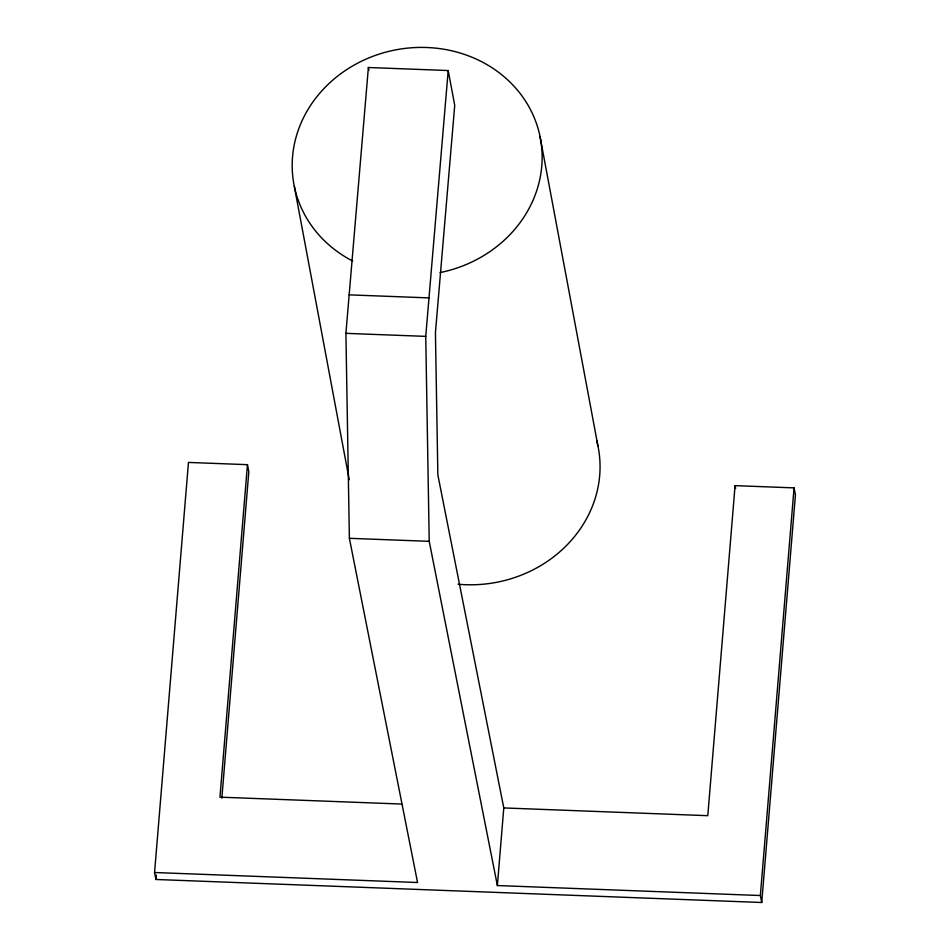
<?xml version="1.0" encoding="UTF-8"?>
<svg xmlns="http://www.w3.org/2000/svg" width="950" height="950" viewBox="0 0 950 950"><rect width="100%" height="100%" fill="white"/><g stroke="black" fill="none" stroke-linecap="round" stroke-linejoin="round"><path stroke-width="1.43" d="M154.565 872.516L417.549 882.514L349.386 538.306L345.907 333.343L368.386 67.509L448.21 70.537L454.729 105.355L435.433 332.702L437.855 474.917L503.785 807.939L707.786 815.682L735.074 485.64L794.057 487.884L795.435 494.855L761.734 902.5L155.942 879.486L154.565 872.516L188.468 462.424L247.451 464.669L248.829 471.639L221.837 798.214M155.942 879.486L156.311 875.069M247.451 464.669L219.961 797.157L401.791 804.056M761.734 902.5L760.356 895.529L497.372 885.543L429.222 541.334L425.742 336.383L448.21 70.537M497.372 885.543L503.785 807.939M760.356 895.529L794.057 487.884M349.089 294.856L428.913 297.896M345.907 333.343L425.742 336.383M349.386 538.306L429.222 541.334M735.074 485.64L735.621 488.431M540.016 136.468L597.93 445.93M368.386 67.509L368.933 70.407M294.298 186.259L349.232 479.738M352.711 261.048A125.353 113.537 -10.6 0 1 332.203 80.619A125.353 113.537 -10.6 0 1 528.806 106.543A125.353 113.537 -10.6 0 1 440.076 272.579M596.648 440.444A125.353 113.537 -10.6 0 1 458.066 584.214"/></g></svg>
